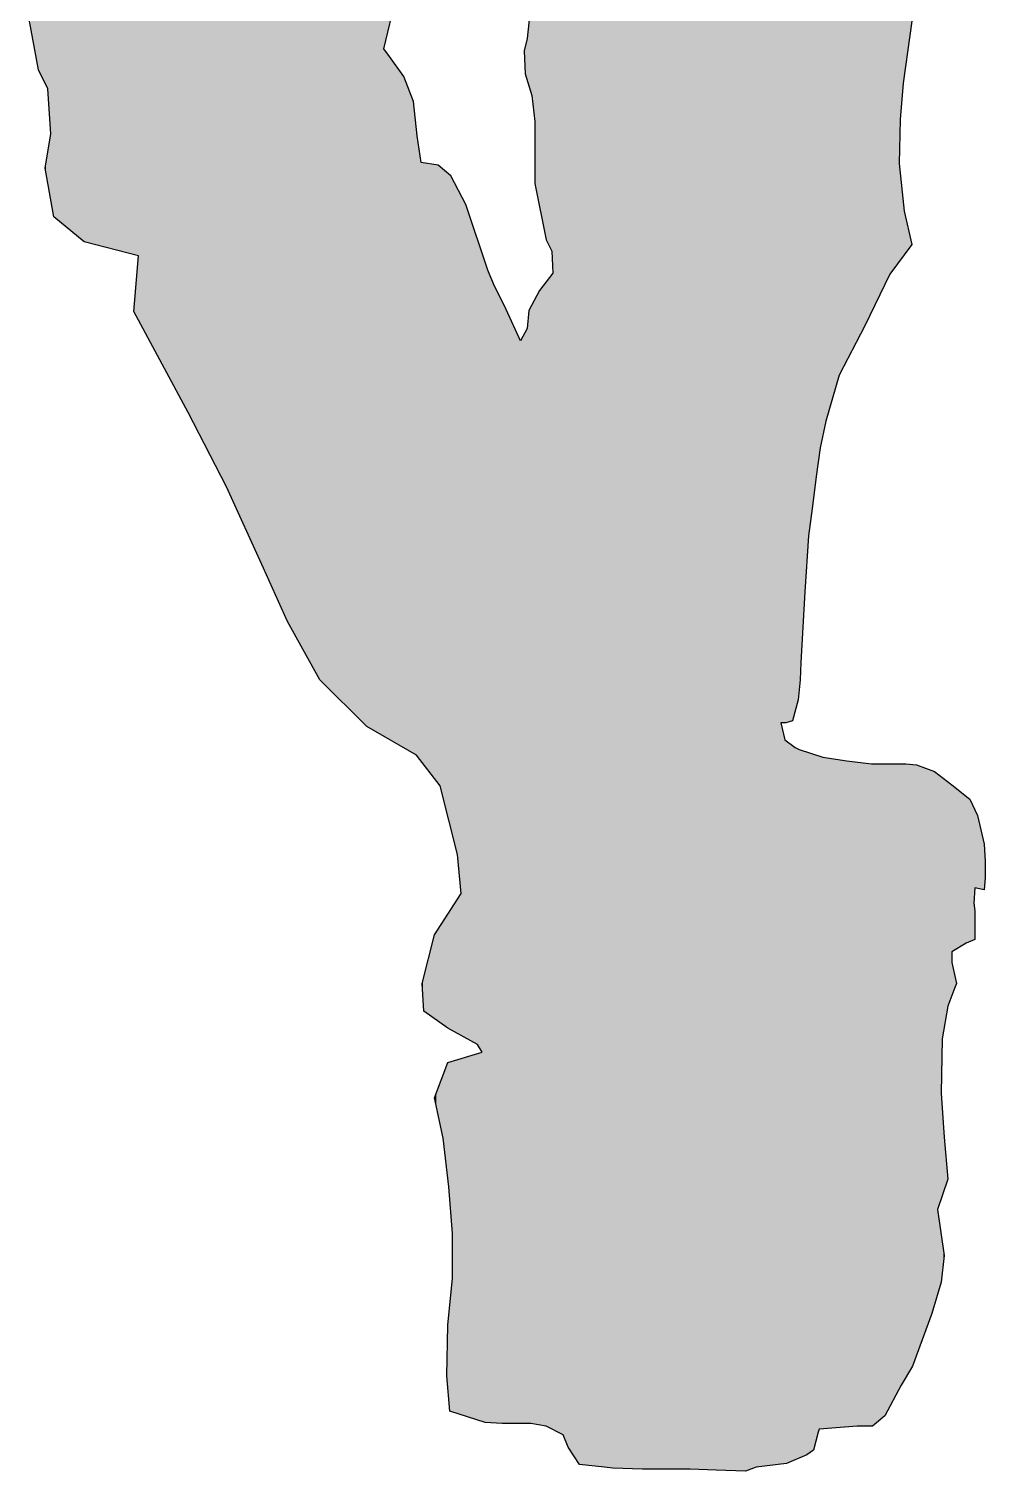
# Model space of a CAD drawing. Extents: x 46 to 112, y -124 to 67.
# Drawn here: x 54.6 to 96.8, y -124 to -60.3 of the extents above; entities that cross this region are included whole.
import ezdxf

# ---------------------------------------------------------------- set-up
doc = ezdxf.new("R2010")
doc.units = 0
doc.layers.get('0').update_dxf_attribs({"linetype": 'CONTINUOUS'})

# ---------------------------------------------------------------- blocks, each defined once
blk = doc.blocks.new('*U0')
for points in [[(76.931, -64.348), (76.803, 66.927), (76.931, 66.965)], [(76.803, -63.209), (76.803, 66.927), (76.931, -64.348)], [(77.142, -68.125), (76.931, 66.965), (77.142, 67.028)], [(76.931, -67.089), (76.931, 66.965), (77.142, -68.125)], [(77.183, -68.329), (77.142, 67.028), (77.183, 67.04)], [(77.142, -68.125), (77.142, 67.028), (77.183, -68.329)], [(77.183, -68.329), (77.183, 67.04), (77.437, -69.577)], [(77.437, -69.577), (77.183, 67.04), (77.437, 67.04)], [(77.437, -69.577), (77.437, 67.04), (77.689, -70.083)], [(77.689, -70.083), (77.437, 67.04), (77.689, 67.04)], [(77.689, -70.083), (77.689, 67.04), (77.731, -71.052)], [(77.731, -71.052), (77.689, 67.04), (77.731, 67.04)], [(77.731, -122.136), (77.731, 67.04), (78.195, -122.368)], [(78.195, -122.368), (77.731, 67.04), (78.195, 67.04)], [(78.195, -122.368), (78.195, 67.04), (78.406, -122.917)], [(78.406, -122.917), (78.195, 67.04), (78.406, 67.04)], [(78.406, -122.917), (78.406, 67.04), (78.912, -123.675)], [(78.912, -123.675), (78.406, 67.04), (78.912, 67.04)], [(78.912, -123.675), (78.912, 67.04), (79.503, -123.743)], [(79.503, -123.743), (78.912, 67.04), (79.503, 67.04)], [(79.503, -123.743), (79.503, 67.04), (80.009, -123.802)], [(80.009, -123.802), (79.503, 67.04), (80.009, 66.975)], [(80.009, -123.802), (80.009, 66.975), (80.388, -123.845)], [(80.388, -123.845), (80.009, 66.975), (80.388, 66.925)], [(80.388, -123.845), (80.388, 66.925), (80.472, -123.847)], [(80.472, -123.847), (80.388, 66.925), (80.472, 66.914)], [(80.472, -123.847), (80.472, 66.914), (81.443, -123.878)], [(81.443, -123.878), (80.472, 66.914), (81.443, 66.704)], [(81.443, -123.878), (81.443, 66.704), (81.695, -123.886)], [(81.695, -123.886), (81.443, 66.704), (81.695, 66.635)], [(81.695, -123.886), (81.695, 66.635), (82.371, -123.886)], [(82.371, -123.886), (81.695, 66.635), (82.371, 66.451)], [(82.371, -123.886), (82.371, 66.451), (82.664, -123.886)], [(82.664, -123.886), (82.371, 66.451), (82.664, 66.397)], [(82.664, -123.886), (82.664, 66.397), (83.573, -123.886)], [(83.573, -123.886), (82.664, 66.397), (83.573, 66.227)], [(83.573, -123.886), (83.573, 66.227), (83.803, -123.886)], [(83.803, -123.886), (83.573, 66.227), (83.803, 66.034)], [(83.803, -123.886), (83.803, 66.034), (84.309, -123.905)], [(84.309, -123.905), (83.803, 66.034), (84.309, 65.607)], [(84.309, -123.905), (84.309, 65.607), (84.813, -123.924)], [(84.813, -123.924), (84.309, 65.607), (84.813, 65.524)], [(84.813, -123.924), (84.813, 65.524), (84.941, -123.929)], [(84.941, -123.929), (84.813, 65.524), (84.941, 65.509)], [(84.941, -123.929), (84.941, 65.509), (85.193, -123.937)], [(85.193, -123.937), (84.941, 65.509), (85.193, 65.481)], [(85.193, -123.937), (85.193, 65.481), (85.404, -123.944)], [(85.404, -123.944), (85.193, 65.481), (85.404, 65.311)], [(85.404, -123.944), (85.404, 65.311), (86.205, -123.969)], [(86.205, -123.969), (85.404, 65.311), (86.205, 64.596)], [(86.205, -123.969), (86.205, 64.596), (86.247, -123.971)], [(86.247, -123.971), (86.205, 64.596), (86.247, 64.526)], [(86.247, -123.971), (86.247, 64.526), (86.458, -123.894)], [(86.458, -123.894), (86.247, 64.526), (86.458, 64.173)], [(86.458, -123.894), (86.458, 64.173), (86.661, -123.82)], [(86.661, -123.82), (86.458, 64.173), (86.661, 64.173)], [(86.661, -123.82), (86.661, 42.458), (86.712, -123.802)], [(86.712, -123.802), (86.661, 42.458), (86.712, 42.368)], [(86.712, -123.802), (86.712, 42.368), (86.746, -123.797)], [(86.746, -123.797), (86.712, 42.368), (86.746, 42.307)], [(86.746, -123.797), (86.746, 42.307), (86.789, -123.792)], [(86.789, -123.792), (86.746, 42.307), (86.789, 42.231)], [(86.789, -123.792), (86.789, 42.231), (86.873, -123.781)], [(86.873, -123.781), (86.789, 42.231), (86.873, 42.081)], [(86.873, -123.781), (86.873, 42.081), (87.041, -123.761)], [(87.041, -123.761), (86.873, 42.081), (87.041, 41.783)], [(87.041, -123.761), (87.041, 41.783), (87.164, -123.745)], [(87.164, -123.745), (87.041, 41.783), (87.164, 41.565)], [(87.164, -123.745), (87.164, 41.565), (87.378, -123.719)], [(87.378, -123.719), (87.164, 41.565), (87.378, 41.185)], [(87.378, -123.719), (87.378, 41.185), (87.421, -123.713)], [(87.421, -123.713), (87.378, 41.185), (87.421, 41.109)], [(87.421, -123.713), (87.421, 41.109), (87.506, -123.703)], [(87.506, -123.703), (87.421, 41.109), (87.506, 40.808)], [(87.506, -123.703), (87.506, 40.808), (87.632, -123.687)], [(87.632, -123.687), (87.506, 40.808), (87.632, 40.36)], [(87.632, -123.687), (87.632, 40.36), (87.758, -123.672)], [(87.758, -123.672), (87.632, 40.36), (87.758, 39.912)], [(87.758, -123.672), (87.758, 39.912), (87.807, -123.665)], [(87.807, -123.665), (87.758, 39.912), (87.807, 39.738)], [(87.807, -90.913), (87.807, 39.738), (87.884, -90.913)], [(87.884, -90.913), (87.807, 39.738), (87.884, 39.464)], [(70.31, -60.971), (70.268, 38.79), (70.31, 38.902)], [(70.353, -60.792), (70.31, 38.902), (70.353, 39.018)], [(70.31, -60.971), (70.31, 38.902), (70.353, -60.792)], [(70.394, -60.619), (70.353, 39.018), (70.394, 39.13)], [(70.353, -60.792), (70.353, 39.018), (70.394, -60.619)], [(70.394, -60.619), (70.394, 39.13), (70.521, -60.095)], [(87.884, -90.913), (87.884, 39.464), (87.927, -90.913)], [(87.927, -90.913), (87.884, 39.464), (87.927, 39.368)], [(87.927, -90.913), (87.927, 39.368), (87.976, -90.913)], [(87.976, -90.913), (87.927, 39.368), (87.976, 39.259)], [(87.976, -90.913), (87.976, 39.259), (88.012, -90.913)], [(88.012, -90.913), (87.976, 39.259), (88.012, 39.18)], [(88.012, -90.913), (88.012, 39.18), (88.018, -90.913)], [(88.018, -90.913), (88.012, 39.18), (88.018, 39.166)], [(88.018, -90.913), (88.018, 39.166), (88.061, -90.901)], [(88.061, -90.901), (88.018, 39.166), (88.061, 39.07)], [(88.061, -90.901), (88.061, 39.07), (88.305, -90.831)], [(88.305, -90.831), (88.061, 39.07), (88.305, 38.526)], [(67.442, -89.015), (66.009, 38.002), (67.442, 38.468)], [(67.653, -89.226), (67.442, 38.468), (67.653, 38.537)], [(67.442, -89.015), (67.442, 38.468), (67.653, -89.226)], [(68.835, -90.407), (67.653, 38.537), (68.835, 38.747)], [(67.653, -89.226), (67.653, 38.537), (68.835, -90.407)], [(69.508, -91.081), (68.835, 38.747), (69.508, 38.779)], [(68.835, -90.407), (68.835, 38.747), (69.508, -91.081)], [(69.762, -91.228), (69.508, 38.779), (69.762, 38.79)], [(69.508, -91.081), (69.508, 38.779), (69.762, -91.228)], [(69.762, -91.228), (69.762, 38.79), (70.184, -91.471)], [(70.184, -91.471), (69.762, 38.79), (70.184, 38.79)], [(70.184, -91.471), (70.184, 38.79), (70.225, -91.495)], [(70.225, -91.495), (70.184, 38.79), (70.225, 38.79)], [(70.225, -91.495), (70.225, 38.79), (70.268, -91.52)], [(70.268, -91.52), (70.225, 38.79), (70.268, 38.79)], [(70.268, -61.143), (70.268, 38.79), (70.31, -60.971)], [(88.305, -90.831), (88.305, 38.526), (88.313, -90.829)], [(88.313, -90.829), (88.305, 38.526), (88.313, 38.509)], [(88.313, -90.829), (88.313, 38.509), (88.433, -90.39)], [(88.433, -90.39), (88.313, 38.509), (88.433, 38.241)], [(88.433, -90.39), (88.433, 38.241), (88.517, -90.082)], [(88.517, -90.082), (88.433, 38.241), (88.517, 38.211)], [(65.967, -86.35), (64.955, 37.391), (65.967, 37.989)], [(66.009, -86.443), (65.967, 37.989), (66.009, 38.002)], [(65.967, -86.35), (65.967, 37.989), (66.009, -86.443)], [(66.009, -86.443), (66.009, 38.002), (67.442, -89.015)], [(88.517, -90.082), (88.517, 38.211), (88.559, -89.929)], [(88.559, -89.929), (88.517, 38.211), (88.559, 38.196)], [(88.559, -89.929), (88.559, 38.196), (88.567, -89.901)], [(88.567, -89.901), (88.559, 38.196), (88.567, 38.193)], [(88.567, -89.901), (88.567, 38.193), (88.651, -89.015)], [(88.651, -89.015), (88.567, 38.193), (88.651, 38.163)], [(88.651, -89.015), (88.651, 38.163), (88.693, -88.257)], [(88.693, -88.257), (88.651, 38.163), (88.693, 38.148)], [(88.693, -88.257), (88.693, 38.148), (88.729, -87.6)], [(88.729, -87.6), (88.693, 38.148), (88.729, 38.135)], [(88.729, -87.6), (88.729, 38.135), (88.855, -85.275)], [(88.855, -85.275), (88.729, 38.135), (88.855, 38.09)], [(88.855, -85.275), (88.855, 38.09), (88.862, -85.135)], [(88.862, -85.135), (88.855, 38.09), (88.862, 38.087)], [(88.862, -85.135), (88.862, 38.087), (88.947, -83.879)], [(88.947, -83.879), (88.862, 38.087), (88.947, 38.057)], [(88.947, -83.879), (88.947, 38.057), (88.959, -83.701)], [(88.959, -83.701), (88.947, 38.057), (88.959, 38.053)], [(88.959, -83.701), (88.959, 38.053), (89.022, -82.76)], [(89.022, -82.76), (88.959, 38.053), (89.022, 38.03)], [(89.022, -82.76), (89.022, 38.03), (89.03, -82.648)], [(89.03, -82.648), (89.022, 38.03), (89.03, 38.027)], [(89.03, -82.648), (89.03, 38.027), (89.097, -82.132)], [(89.097, -82.132), (89.03, 38.027), (89.097, 38.003)], [(89.097, -82.132), (89.097, 38.003), (89.107, -82.053)], [(89.107, -82.053), (89.097, 38.003), (89.107, 38)], [(89.107, -82.053), (89.107, 38), (89.199, -81.342)], [(89.199, -81.342), (89.107, 38), (89.199, 37.967)], [(89.199, -81.342), (89.199, 37.967), (89.234, -81.068)], [(89.234, -81.068), (89.199, 37.967), (89.234, 37.954)], [(89.234, -81.068), (89.234, 37.954), (89.241, -81.021)], [(89.241, -81.021), (89.234, 37.954), (89.241, 37.952)], [(89.241, -81.021), (89.241, 37.952), (89.276, -80.746)], [(89.276, -80.746), (89.241, 37.952), (89.276, 37.939)], [(89.276, -80.746), (89.276, 37.939), (89.361, -80.093)], [(89.361, -80.093), (89.276, 37.939), (89.361, 37.909)], [(89.361, -80.093), (89.361, 37.909), (89.368, -80.034)], [(89.368, -80.034), (89.361, 37.909), (89.368, 37.906)], [(89.368, -80.034), (89.368, 37.906), (89.372, -80.004)], [(89.372, -80.004), (89.368, 37.906), (89.372, 37.905)], [(89.372, -80.004), (89.372, 37.905), (89.402, -79.778)], [(89.402, -79.778), (89.372, 37.905), (89.402, 37.894)], [(89.402, -79.778), (89.402, 37.894), (89.484, -79.158)], [(89.484, -79.158), (89.402, 37.894), (89.484, 37.865)], [(89.484, -79.158), (89.484, 37.865), (89.487, -79.139)], [(89.487, -79.139), (89.484, 37.865), (89.487, 37.864)], [(89.487, -79.139), (89.487, 37.864), (89.536, -78.768)], [(89.536, -78.768), (89.487, 37.864), (89.536, 37.846)], [(89.536, -78.768), (89.536, 37.846), (89.572, -78.603)], [(89.572, -78.603), (89.536, 37.846), (89.572, 37.833)], [(89.572, -78.603), (89.572, 37.833), (89.613, -78.41)], [(89.613, -78.41), (89.572, 37.833), (89.613, 37.818)], [(89.613, -78.41), (89.613, 37.818), (89.656, -78.209)], [(89.656, -78.209), (89.613, 37.818), (89.656, 37.803)], [(89.656, -78.209), (89.656, 37.803), (89.662, -78.182)], [(89.662, -78.182), (89.656, 37.803), (89.662, 37.801)], [(89.662, -78.182), (89.662, 37.801), (89.698, -78.017)], [(89.698, -78.017), (89.662, 37.801), (89.698, 37.788)], [(89.698, -78.017), (89.698, 37.788), (89.739, -77.824)], [(89.739, -77.824), (89.698, 37.788), (89.739, 37.773)], [(89.739, -77.824), (89.739, 37.773), (89.79, -77.588)], [(89.79, -77.588), (89.739, 37.773), (89.79, 37.755)], [(89.79, -77.588), (89.79, 37.755), (90.078, -76.599)], [(90.078, -76.599), (89.79, 37.755), (90.078, 37.652)], [(90.078, -76.599), (90.078, 37.652), (90.379, -75.564)], [(90.379, -75.564), (90.078, 37.652), (90.379, 37.546)], [(64.323, -82.704), (63.31, 36.513), (64.323, 37.018)], [(64.955, -84.082), (64.323, 37.018), (64.955, 37.391)], [(64.323, -82.704), (64.323, 37.018), (64.955, -84.082)], [(64.955, -84.082), (64.955, 37.391), (65.967, -86.35)], [(90.379, -75.564), (90.379, 37.546), (90.717, -74.913)], [(90.717, -74.913), (90.379, 37.546), (90.717, 37.428)], [(90.717, -74.913), (90.717, 37.428), (91.18, -74.023)], [(91.18, -74.023), (90.717, 37.428), (91.18, 37.266)], [(91.18, -74.023), (91.18, 37.266), (91.519, -73.372)], [(91.519, -73.372), (91.18, 37.266), (91.519, 37.147)], [(91.519, -73.372), (91.519, 37.147), (91.764, -72.863)], [(91.764, -72.863), (91.519, 37.147), (91.764, 37.061)], [(91.764, -72.863), (91.764, 37.061), (91.813, -72.761)], [(91.813, -72.761), (91.764, 37.061), (91.813, 37.038)], [(91.813, -72.761), (91.813, 37.038), (91.856, -72.671)], [(91.856, -72.671), (91.813, 37.038), (91.856, 37.017)], [(91.856, -72.671), (91.856, 37.017), (92.403, -71.533)], [(92.403, -71.533), (91.856, 37.017), (92.403, 36.754)], [(63.31, -80.497), (62.72, 36.218), (63.31, 36.513)], [(63.31, -80.497), (63.31, 36.513), (64.323, -82.704)], [(92.403, -71.533), (92.403, 36.754), (92.614, -71.095)], [(92.614, -71.095), (92.403, 36.754), (92.614, 36.652)], [(92.614, -71.095), (92.614, 36.652), (92.657, -71.037)], [(92.657, -71.037), (92.614, 36.652), (92.657, 36.632)], [(92.657, -71.037), (92.657, 36.632), (93.036, -70.527)], [(93.036, -70.527), (92.657, 36.632), (93.036, 36.45)], [(61.624, -77.208), (61.034, 35.458), (61.624, 35.725)], [(62.72, -79.345), (61.624, 35.725), (62.72, 36.218)], [(61.624, -77.208), (61.624, 35.725), (62.72, -79.345)], [(62.72, -79.345), (62.72, 36.218), (63.31, -80.497)], [(61.034, -76.11), (60.232, 35.133), (61.034, 35.458)], [(60.232, -74.621), (60.232, 35.133), (61.034, -76.11)], [(61.034, -76.11), (61.034, 35.458), (61.624, -77.208)], [(93.036, -66.203), (93.036, -10.46), (93.079, -64.263)], [(93.079, -64.263), (93.036, -10.46), (93.079, -10.709)], [(93.079, -64.263), (93.079, -10.709), (93.12, -63.736)], [(93.12, -63.736), (93.079, -10.709), (93.12, -10.948)], [(60.232, -74.621), (60.021, -12.063), (60.232, -11.176)], [(93.12, -63.736), (93.12, -10.948), (93.205, -62.662)], [(93.205, -62.662), (93.12, -10.948), (93.205, -11.437)], [(93.205, -62.662), (93.205, -11.437), (93.246, -62.362)], [(93.246, -62.362), (93.205, -11.437), (93.246, -11.676)], [(60.021, -74.229), (59.895, -12.681), (60.021, -12.063)], [(60.021, -74.229), (60.021, -12.063), (60.232, -74.621)], [(93.246, -62.362), (93.246, -11.676), (93.331, -61.752)], [(93.331, -61.752), (93.246, -11.676), (93.331, -12.165)], [(59.895, -73.995), (59.643, -13.918), (59.895, -12.681)], [(59.895, -73.995), (59.895, -12.681), (60.021, -74.229)], [(93.331, -61.752), (93.331, -12.165), (93.416, -61.141)], [(93.416, -61.141), (93.331, -12.165), (93.416, -12.653)], [(93.416, -61.141), (93.416, -12.653), (93.585, -59.92)], [(59.643, -73.526), (59.474, -14.517), (59.643, -13.918)], [(59.643, -73.526), (59.643, -13.918), (59.895, -73.995)], [(59.474, -73.211), (59.432, -14.664), (59.474, -14.517)], [(59.474, -73.211), (59.474, -14.517), (59.643, -73.526)], [(59.432, -70.293), (59.22, -15.416), (59.432, -14.664)], [(59.432, -73.134), (59.432, -14.664), (59.474, -73.211)], [(59.178, -70.227), (58.798, -16.167), (59.178, -15.562)], [(59.22, -70.238), (59.178, -15.562), (59.22, -15.416)], [(59.178, -70.227), (59.178, -15.562), (59.22, -70.238)], [(59.22, -70.238), (59.22, -15.416), (59.432, -70.293)], [(58.631, -70.083), (58.292, -16.972), (58.631, -16.433)], [(58.715, -70.105), (58.631, -16.433), (58.715, -16.299)], [(58.631, -70.083), (58.631, -16.433), (58.715, -70.105)], [(58.798, -70.127), (58.715, -16.299), (58.798, -16.167)], [(58.715, -70.105), (58.715, -16.299), (58.798, -70.127)], [(58.798, -70.127), (58.798, -16.167), (59.178, -70.227)], [(58.209, -69.972), (57.745, -17.469), (58.209, -17.073)], [(58.251, -69.983), (58.209, -17.073), (58.251, -17.038)], [(58.209, -69.972), (58.209, -17.073), (58.251, -69.983)], [(58.292, -69.994), (58.251, -17.038), (58.292, -16.972)], [(58.251, -69.983), (58.251, -17.038), (58.292, -69.994)], [(58.292, -69.994), (58.292, -16.972), (58.631, -70.083)], [(57.575, -69.805), (57.23, -17.908), (57.575, -17.614)], [(57.745, -69.85), (57.575, -17.614), (57.745, -17.469)], [(57.575, -69.805), (57.575, -17.614), (57.745, -69.85)], [(57.745, -69.85), (57.745, -17.469), (58.209, -69.972)], [(56.986, -69.627), (56.85, -18.066), (56.986, -18.036)], [(56.85, -69.517), (56.85, -18.066), (56.986, -69.627)], [(57.028, -69.661), (56.986, -18.036), (57.028, -18.027)], [(56.986, -69.627), (56.986, -18.036), (57.028, -69.661)], [(57.112, -69.683), (57.028, -18.027), (57.112, -18.008)], [(57.028, -69.661), (57.028, -18.027), (57.112, -69.683)], [(57.23, -69.714), (57.112, -18.008), (57.23, -17.908)], [(57.112, -69.683), (57.112, -18.008), (57.23, -69.714)], [(57.23, -69.714), (57.23, -17.908), (57.575, -69.805)], [(56.143, -68.942), (56.143, -34.495), (56.185, -68.976)], [(56.185, -68.976), (56.143, -34.495), (56.185, -34.495)], [(56.185, -68.976), (56.185, -34.495), (56.269, -69.045)], [(56.269, -69.045), (56.185, -34.495), (56.269, -34.495)], [(56.269, -69.045), (56.269, -34.495), (56.354, -69.113)], [(56.354, -69.113), (56.269, -34.495), (56.354, -34.495)], [(56.354, -69.113), (56.354, -34.495), (56.396, -69.147)], [(56.396, -69.147), (56.354, -34.495), (56.396, -34.495)], [(56.396, -69.147), (56.396, -34.495), (56.48, -69.216)], [(56.48, -69.216), (56.396, -34.495), (56.48, -34.495)], [(56.48, -69.216), (56.48, -34.495), (56.732, -69.421)], [(56.732, -69.421), (56.48, -34.495), (56.732, -34.495)], [(56.732, -69.421), (56.732, -34.495), (56.85, -69.517)], [(56.85, -69.517), (56.732, -34.495), (56.85, -34.495)], [(56.143, -68.942), (56.1, -38.299), (56.143, -37.868)], [(56.1, -68.907), (56.016, -39.144), (56.1, -38.299)], [(56.1, -68.907), (56.1, -38.299), (56.143, -68.942)], [(56.016, -68.838), (55.805, -41.249), (56.016, -39.144)], [(56.016, -68.838), (56.016, -39.144), (56.1, -68.907)], [(55.805, -68.667), (55.763, -41.663), (55.805, -41.249)], [(55.805, -68.667), (55.805, -41.249), (56.016, -68.838)], [(55.763, -68.633), (55.679, -43.013), (55.763, -41.663)], [(55.763, -68.633), (55.763, -41.663), (55.805, -68.667)], [(55.679, -68.564), (55.594, -44.181), (55.679, -43.013)], [(55.679, -68.564), (55.679, -43.013), (55.763, -68.633)], [(55.594, -68.085), (55.553, -44.753), (55.594, -44.181)], [(55.594, -68.085), (55.594, -44.181), (55.679, -68.564)], [(55.553, -64.897), (55.468, -45.921), (55.553, -44.753)], [(55.553, -67.851), (55.553, -44.753), (55.594, -68.085)], [(55.468, -63.566), (55.426, -46.527), (55.468, -45.921)], [(55.468, -63.566), (55.468, -45.921), (55.553, -64.897)], [(55.426, -62.914), (55.342, -47.764), (55.426, -46.527)], [(55.426, -62.914), (55.426, -46.527), (55.468, -63.566)], [(55.342, -62.745), (55.299, -48.394), (55.342, -47.764)], [(55.342, -62.745), (55.342, -47.764), (55.426, -62.914)], [(55.299, -62.659), (55.257, -49), (55.299, -48.394)], [(55.299, -62.659), (55.299, -48.394), (55.342, -62.745)], [(55.257, -62.577), (55.131, -51.993), (55.257, -49)], [(55.257, -62.577), (55.257, -49), (55.299, -62.659)], [(55.131, -62.326), (55.046, -53.697), (55.131, -51.993)], [(55.131, -62.326), (55.131, -51.993), (55.257, -62.577)], [(55.046, -62.157), (55.003, -54.565), (55.046, -53.697)], [(55.046, -62.157), (55.046, -53.697), (55.131, -62.326)], [(55.003, -62.071), (54.962, -56.505), (55.003, -54.565)], [(55.003, -62.071), (55.003, -54.565), (55.046, -62.157)], [(54.962, -61.843), (54.92, -58.445), (54.962, -56.505)], [(54.962, -61.843), (54.962, -56.505), (55.003, -62.071)], [(54.92, -61.615), (54.71, -59.259), (54.92, -58.445)], [(54.92, -61.615), (54.92, -58.445), (54.962, -61.843)], [(76.762, -63.072), (76.72, -59.504), (76.762, -59.122)], [(76.803, -63.209), (76.762, -59.122), (76.803, -58.741)], [(76.762, -63.072), (76.762, -59.122), (76.803, -63.209)], [(54.71, -60.456), (54.666, -59.426), (54.71, -59.259)], [(54.666, -60.218), (54.666, -59.426), (54.71, -60.456)], [(54.71, -60.456), (54.71, -59.259), (54.92, -61.615)], [(76.72, -62.936), (76.677, -59.901), (76.72, -59.504)], [(76.72, -62.936), (76.72, -59.504), (76.762, -63.072)], [(76.677, -62.793), (76.592, -60.68), (76.677, -59.901)], [(76.677, -62.793), (76.677, -59.901), (76.72, -62.936)], [(70.268, -91.52), (70.268, -61.143), (70.31, -91.544)], [(70.31, -91.544), (70.268, -61.143), (70.31, -61.199)], [(76.509, -62.24), (76.466, -61.228), (76.509, -61.041)], [(76.592, -62.514), (76.509, -61.041), (76.592, -60.68)], [(76.509, -62.24), (76.509, -61.041), (76.592, -62.514)], [(76.592, -62.514), (76.592, -60.68), (76.677, -62.793)], [(70.31, -91.544), (70.31, -61.199), (70.353, -91.568)], [(70.353, -91.568), (70.31, -61.199), (70.353, -61.256)], [(70.353, -91.568), (70.353, -61.256), (70.394, -91.592)], [(70.394, -91.592), (70.353, -61.256), (70.394, -61.312)], [(70.394, -91.592), (70.394, -61.312), (70.521, -91.665)], [(70.521, -91.665), (70.394, -61.312), (70.521, -61.48)], [(70.521, -91.665), (70.521, -61.48), (70.69, -91.763)], [(70.69, -91.763), (70.521, -61.48), (70.69, -61.717)], [(70.69, -91.763), (70.69, -61.717), (70.731, -91.787)], [(70.731, -91.787), (70.69, -61.717), (70.731, -61.776)], [(70.731, -91.787), (70.731, -61.776), (70.816, -91.836)], [(70.816, -91.836), (70.731, -61.776), (70.816, -61.894)], [(70.816, -91.836), (70.816, -61.894), (70.859, -91.861)], [(70.859, -91.861), (70.816, -61.894), (70.859, -61.955)], [(70.859, -91.861), (70.859, -61.955), (70.985, -91.933)], [(70.985, -91.933), (70.859, -61.955), (70.985, -62.131)], [(70.985, -91.933), (70.985, -62.131), (71.027, -91.957)], [(71.027, -91.957), (70.985, -62.131), (71.027, -62.19)], [(71.027, -91.957), (71.027, -62.19), (71.153, -92.03)], [(71.153, -92.03), (71.027, -62.19), (71.153, -62.366)], [(71.153, -92.03), (71.153, -62.366), (71.448, -92.201)], [(71.448, -92.201), (71.153, -62.366), (71.448, -63.132)], [(71.448, -92.201), (71.448, -63.132), (71.491, -92.226)], [(71.491, -92.226), (71.448, -63.132), (71.491, -63.244)], [(71.491, -92.226), (71.491, -63.244), (71.576, -92.274)], [(71.576, -92.274), (71.491, -63.244), (71.576, -63.463)], [(71.576, -92.274), (71.576, -63.463), (71.617, -92.298)], [(71.617, -92.298), (71.576, -63.463), (71.617, -63.839)], [(71.617, -92.298), (71.617, -63.839), (71.702, -92.347)], [(71.702, -92.347), (71.617, -63.839), (71.702, -64.605)], [(55.553, -67.851), (55.468, -65.403), (55.553, -64.897)], [(71.702, -92.347), (71.702, -64.605), (71.744, -92.4)], [(71.744, -92.4), (71.702, -64.605), (71.744, -64.98)], [(71.744, -92.4), (71.744, -64.98), (71.787, -92.456)], [(71.787, -92.456), (71.744, -64.98), (71.787, -65.281)], [(55.468, -67.372), (55.426, -65.65), (55.468, -65.403)], [(55.468, -67.372), (55.468, -65.403), (55.553, -67.851)], [(71.787, -92.456), (71.787, -65.281), (71.913, -92.617)], [(71.913, -92.617), (71.787, -65.281), (71.913, -66.161)], [(55.342, -66.658), (55.299, -66.414), (55.342, -66.156)], [(55.426, -67.137), (55.342, -66.156), (55.426, -65.65)], [(55.342, -66.658), (55.342, -66.156), (55.426, -67.137)], [(55.426, -67.137), (55.426, -65.65), (55.468, -67.372)], [(71.913, -92.617), (71.913, -66.161), (71.954, -92.67)], [(71.954, -92.67), (71.913, -66.161), (71.954, -66.168)], [(71.954, -92.67), (71.954, -66.168), (71.997, -92.725)], [(71.997, -92.725), (71.954, -66.168), (71.997, -66.176)], [(71.997, -92.725), (71.997, -66.176), (72.039, -92.778)], [(72.039, -92.778), (71.997, -66.176), (72.039, -66.182)], [(72.039, -92.778), (72.039, -66.182), (72.165, -92.94)], [(72.165, -92.94), (72.039, -66.182), (72.165, -66.203)], [(72.165, -92.94), (72.165, -66.203), (72.293, -93.103)], [(72.293, -93.103), (72.165, -66.203), (72.293, -66.225)], [(72.293, -93.103), (72.293, -66.225), (72.46, -93.318)], [(72.46, -93.318), (72.293, -66.225), (72.46, -66.253)], [(72.46, -93.318), (72.46, -66.253), (72.504, -93.373)], [(72.504, -93.373), (72.46, -66.253), (72.504, -66.26)], [(72.504, -93.373), (72.504, -66.26), (72.587, -93.48)], [(72.587, -93.48), (72.504, -66.26), (72.587, -66.273)], [(93.036, -70.527), (93.036, -66.203), (93.079, -70.469)], [(93.079, -70.469), (93.036, -66.203), (93.079, -66.635)], [(72.587, -93.48), (72.587, -66.273), (72.671, -93.588)], [(72.671, -93.588), (72.587, -66.273), (72.671, -66.288)], [(72.671, -93.588), (72.671, -66.288), (72.756, -93.696)], [(72.756, -93.696), (72.671, -66.288), (72.756, -66.359)], [(72.756, -93.696), (72.756, -66.359), (72.882, -94.201)], [(72.882, -94.201), (72.756, -66.359), (72.882, -66.466)], [(72.882, -94.201), (72.882, -66.466), (73.051, -94.878)], [(73.051, -94.878), (72.882, -66.466), (73.051, -66.609)], [(73.051, -94.878), (73.051, -66.609), (73.093, -95.044)], [(73.093, -95.044), (73.051, -66.609), (73.093, -66.644)], [(73.093, -95.044), (73.093, -66.644), (73.1, -95.074)], [(73.1, -95.074), (73.093, -66.644), (73.1, -66.65)], [(73.1, -95.074), (73.1, -66.65), (73.136, -95.217)], [(73.136, -95.217), (73.1, -66.65), (73.136, -66.681)], [(73.136, -95.217), (73.136, -66.681), (73.177, -95.383)], [(73.177, -95.383), (73.136, -66.681), (73.177, -66.716)], [(73.177, -95.383), (73.177, -66.716), (73.22, -95.556)], [(73.22, -95.556), (73.177, -66.716), (73.22, -66.752)], [(73.22, -95.556), (73.22, -66.752), (73.303, -95.888)], [(73.303, -95.888), (73.22, -66.752), (73.303, -66.908)], [(93.079, -70.469), (93.079, -66.635), (93.12, -70.413)], [(93.12, -70.413), (93.079, -66.635), (93.12, -67.05)], [(73.303, -95.888), (73.303, -66.908), (73.514, -96.731)], [(73.514, -96.731), (73.303, -66.908), (73.514, -67.303)], [(73.514, -96.731), (73.514, -67.303), (73.683, -98.46)], [(73.683, -98.46), (73.514, -67.303), (73.683, -67.621)], [(93.12, -70.413), (93.12, -67.05), (93.205, -70.299)], [(93.205, -70.299), (93.12, -67.05), (93.205, -67.897)], [(73.683, -104.73), (73.683, -67.621), (73.894, -104.846)], [(73.894, -104.846), (73.683, -67.621), (73.894, -68.017)], [(73.894, -104.846), (73.894, -68.017), (74.274, -105.054)], [(74.274, -105.054), (73.894, -68.017), (74.274, -69.155)], [(93.205, -70.299), (93.205, -67.897), (93.246, -70.243)], [(93.246, -70.243), (93.205, -67.897), (93.246, -68.312)], [(93.246, -70.243), (93.246, -68.312), (93.331, -70.129)], [(93.331, -70.129), (93.246, -68.312), (93.331, -68.681)], [(93.331, -70.129), (93.331, -68.681), (93.416, -70.015)], [(93.416, -70.015), (93.331, -68.681), (93.416, -69.05)], [(74.274, -105.054), (74.274, -69.155), (74.359, -105.1)], [(74.359, -105.1), (74.274, -69.155), (74.359, -69.409)], [(74.359, -105.1), (74.359, -69.409), (74.4, -105.123)], [(74.4, -105.123), (74.359, -69.409), (74.4, -69.533)], [(93.416, -70.015), (93.416, -69.05), (93.585, -69.787)], [(74.4, -105.123), (74.4, -69.533), (74.611, -105.46)], [(74.611, -105.46), (74.4, -69.533), (74.611, -70.165)], [(59.432, -73.134), (59.22, -72.739), (59.432, -70.293)], [(74.611, -121.779), (74.611, -70.165), (74.654, -121.793)], [(74.654, -121.793), (74.611, -70.165), (74.654, -70.294)], [(74.654, -121.793), (74.654, -70.294), (74.737, -121.82)], [(74.737, -121.82), (74.654, -70.294), (74.737, -70.543)], [(74.737, -121.82), (74.737, -70.543), (74.865, -121.827)], [(74.865, -121.827), (74.737, -70.543), (74.865, -70.926)], [(74.865, -121.827), (74.865, -70.926), (74.948, -121.832)], [(74.948, -121.832), (74.865, -70.926), (74.948, -71.12)], [(74.948, -121.832), (74.948, -71.12), (75.117, -121.842)], [(75.117, -121.842), (74.948, -71.12), (75.117, -71.516)], [(77.689, -122.115), (77.437, -71.431), (77.689, -71.105)], [(77.731, -122.136), (77.689, -71.105), (77.731, -71.052)], [(77.689, -122.115), (77.689, -71.105), (77.731, -122.136)], [(75.117, -121.842), (75.117, -71.516), (75.328, -121.854)], [(75.328, -121.854), (75.117, -71.516), (75.328, -71.955)], [(75.328, -121.854), (75.328, -71.955), (75.497, -121.863)], [(75.497, -121.863), (75.328, -71.955), (75.497, -72.306)], [(77.142, -121.934), (76.931, -72.213), (77.142, -71.812)], [(77.183, -121.942), (77.142, -71.812), (77.183, -71.758)], [(77.142, -121.934), (77.142, -71.812), (77.183, -121.942)], [(77.437, -121.989), (77.183, -71.758), (77.437, -71.431)], [(77.183, -121.942), (77.183, -71.758), (77.437, -121.989)], [(77.437, -121.989), (77.437, -71.431), (77.689, -122.115)], [(75.497, -121.863), (75.497, -72.306), (75.582, -121.863)], [(75.582, -121.863), (75.497, -72.306), (75.582, -72.482)], [(75.582, -121.863), (75.582, -72.482), (75.665, -121.863)], [(75.665, -121.863), (75.582, -72.482), (75.665, -72.655)], [(76.72, -121.863), (76.677, -72.696), (76.72, -72.614)], [(76.762, -121.863), (76.72, -72.614), (76.762, -72.535)], [(76.72, -121.863), (76.72, -72.614), (76.762, -121.863)], [(76.803, -121.871), (76.762, -72.535), (76.803, -72.456)], [(76.762, -121.863), (76.762, -72.535), (76.803, -121.871)], [(76.931, -121.895), (76.803, -72.456), (76.931, -72.213)], [(76.803, -121.871), (76.803, -72.456), (76.931, -121.895)], [(76.931, -121.895), (76.931, -72.213), (77.142, -121.934)], [(75.665, -121.863), (75.665, -72.655), (76.299, -121.863)], [(76.299, -121.863), (75.665, -72.655), (76.299, -74.047)], [(76.677, -121.863), (76.592, -73.498), (76.677, -72.696)], [(76.677, -121.863), (76.677, -72.696), (76.72, -121.863)], [(76.382, -121.863), (76.34, -73.969), (76.382, -73.892)], [(76.425, -121.863), (76.382, -73.892), (76.425, -73.811)], [(76.382, -121.863), (76.382, -73.892), (76.425, -121.863)], [(76.466, -121.863), (76.425, -73.811), (76.466, -73.734)], [(76.425, -121.863), (76.425, -73.811), (76.466, -121.863)], [(76.509, -121.863), (76.466, -73.734), (76.509, -73.653)], [(76.466, -121.863), (76.466, -73.734), (76.509, -121.863)], [(76.592, -121.863), (76.509, -73.653), (76.592, -73.498)], [(76.509, -121.863), (76.509, -73.653), (76.592, -121.863)], [(76.592, -121.863), (76.592, -73.498), (76.677, -121.863)], [(76.34, -121.863), (76.299, -74.047), (76.34, -73.969)], [(76.299, -121.863), (76.299, -74.047), (76.34, -121.863)], [(76.34, -121.863), (76.34, -73.969), (76.382, -121.863)], [(87.807, -123.665), (87.807, -90.913), (87.884, -123.656)], [(87.884, -123.656), (87.807, -90.913), (87.884, -91.259)], [(87.884, -123.656), (87.884, -91.259), (87.927, -123.651)], [(87.927, -123.651), (87.884, -91.259), (87.927, -91.452)], [(87.927, -123.651), (87.927, -91.452), (87.976, -123.644)], [(87.976, -123.644), (87.927, -91.452), (87.976, -91.672)], [(87.976, -123.644), (87.976, -91.672), (88.012, -123.64)], [(88.012, -123.64), (87.976, -91.672), (88.012, -91.698)], [(88.012, -123.64), (88.012, -91.698), (88.018, -123.639)], [(88.018, -123.639), (88.012, -91.698), (88.018, -91.702)], [(88.018, -123.639), (88.018, -91.702), (88.061, -123.634)], [(88.061, -123.634), (88.018, -91.702), (88.061, -91.733)], [(88.061, -123.634), (88.061, -91.733), (88.305, -123.529)], [(88.305, -123.529), (88.061, -91.733), (88.305, -91.911)], [(88.305, -123.529), (88.305, -91.911), (88.313, -123.526)], [(88.313, -123.526), (88.305, -91.911), (88.313, -91.916)], [(88.313, -123.526), (88.313, -91.916), (88.433, -123.474)], [(88.433, -123.474), (88.313, -91.916), (88.433, -92.003)], [(88.433, -123.474), (88.433, -92.003), (88.517, -123.438)], [(88.517, -123.438), (88.433, -92.003), (88.517, -92.064)], [(88.517, -123.438), (88.517, -92.064), (88.559, -123.42)], [(88.559, -123.42), (88.517, -92.064), (88.559, -92.078)], [(88.559, -123.42), (88.559, -92.078), (88.567, -123.417)], [(88.567, -123.417), (88.559, -92.078), (88.567, -92.08)], [(88.567, -123.417), (88.567, -92.08), (88.651, -123.381)], [(88.651, -123.381), (88.567, -92.08), (88.651, -92.107)], [(88.651, -123.381), (88.651, -92.107), (88.693, -123.363)], [(88.693, -123.363), (88.651, -92.107), (88.693, -92.12)], [(88.693, -123.363), (88.693, -92.12), (88.729, -123.348)], [(88.729, -123.348), (88.693, -92.12), (88.729, -92.132)], [(88.729, -123.348), (88.729, -92.132), (88.855, -123.293)], [(88.855, -123.293), (88.729, -92.132), (88.855, -92.172)], [(88.855, -123.293), (88.855, -92.172), (88.862, -123.29)], [(88.862, -123.29), (88.855, -92.172), (88.862, -92.174)], [(88.862, -123.29), (88.862, -92.174), (88.947, -123.254)], [(88.947, -123.254), (88.862, -92.174), (88.947, -92.201)], [(88.947, -123.254), (88.947, -92.201), (88.959, -123.245)], [(88.959, -123.245), (88.947, -92.201), (88.959, -92.205)], [(88.959, -123.245), (88.959, -92.205), (89.022, -123.2)], [(89.022, -123.2), (88.959, -92.205), (89.022, -92.226)], [(89.022, -123.2), (89.022, -92.226), (89.03, -123.194)], [(89.03, -123.194), (89.022, -92.226), (89.03, -92.228)], [(89.03, -123.194), (89.03, -92.228), (89.097, -123.146)], [(89.097, -123.146), (89.03, -92.228), (89.097, -92.249)], [(89.097, -123.146), (89.097, -92.249), (89.107, -123.139)], [(89.107, -123.139), (89.097, -92.249), (89.107, -92.253)], [(89.107, -123.139), (89.107, -92.253), (89.199, -123.073)], [(89.199, -123.073), (89.107, -92.253), (89.199, -92.282)], [(89.199, -123.073), (89.199, -92.282), (89.234, -123.048)], [(89.234, -123.048), (89.199, -92.282), (89.234, -92.293)], [(89.234, -123.048), (89.234, -92.293), (89.241, -123.043)], [(89.241, -123.043), (89.234, -92.293), (89.241, -92.295)], [(89.241, -123.043), (89.241, -92.295), (89.276, -122.908)], [(89.276, -122.908), (89.241, -92.295), (89.276, -92.307)], [(89.276, -122.908), (89.276, -92.307), (89.361, -122.586)], [(89.361, -122.586), (89.276, -92.307), (89.361, -92.334)], [(89.361, -122.586), (89.361, -92.334), (89.368, -122.557)], [(89.368, -122.557), (89.361, -92.334), (89.368, -92.336)], [(89.368, -122.557), (89.368, -92.336), (89.372, -122.542)], [(89.372, -122.542), (89.368, -92.336), (89.372, -92.337)], [(89.372, -122.542), (89.372, -92.337), (89.402, -122.428)], [(89.402, -122.428), (89.372, -92.337), (89.402, -92.347)], [(89.402, -122.428), (89.402, -92.347), (89.484, -122.116)], [(89.484, -122.116), (89.402, -92.347), (89.484, -92.373)], [(89.484, -122.116), (89.484, -92.373), (89.487, -122.116)], [(89.487, -122.116), (89.484, -92.373), (89.487, -92.374)], [(89.487, -122.116), (89.487, -92.374), (89.536, -122.112)], [(89.536, -122.112), (89.487, -92.374), (89.536, -92.39)], [(89.536, -122.112), (89.536, -92.39), (89.572, -122.11)], [(89.572, -122.11), (89.536, -92.39), (89.572, -92.401)], [(89.572, -122.11), (89.572, -92.401), (89.613, -122.107)], [(89.613, -122.107), (89.572, -92.401), (89.613, -92.414)], [(89.613, -122.107), (89.613, -92.414), (89.656, -122.103)], [(89.656, -122.103), (89.613, -92.414), (89.656, -92.428)], [(89.656, -122.103), (89.656, -92.428), (89.662, -122.103)], [(89.662, -122.103), (89.656, -92.428), (89.662, -92.43)], [(89.662, -122.103), (89.662, -92.43), (89.698, -122.1)], [(89.698, -122.1), (89.662, -92.43), (89.698, -92.436)], [(89.698, -122.1), (89.698, -92.436), (89.739, -122.097)], [(89.739, -122.097), (89.698, -92.436), (89.739, -92.442)], [(89.739, -122.097), (89.739, -92.442), (89.79, -122.093)], [(89.79, -122.093), (89.739, -92.442), (89.79, -92.451)], [(89.79, -122.093), (89.79, -92.451), (90.078, -122.072)], [(90.078, -122.072), (89.79, -92.451), (90.078, -92.497)], [(90.078, -122.072), (90.078, -92.497), (90.379, -122.049)], [(90.379, -122.049), (90.078, -92.497), (90.379, -92.545)], [(90.379, -122.049), (90.379, -92.545), (90.717, -122.024)], [(90.717, -122.024), (90.379, -92.545), (90.717, -92.599)], [(90.717, -122.024), (90.717, -92.599), (91.18, -121.989)], [(91.18, -121.989), (90.717, -92.599), (91.18, -92.653)], [(91.18, -121.989), (91.18, -92.653), (91.519, -121.989)], [(91.519, -121.989), (91.18, -92.653), (91.519, -92.692)], [(91.519, -121.989), (91.519, -92.692), (91.764, -121.989)], [(91.764, -121.989), (91.519, -92.692), (91.764, -92.72)], [(91.764, -121.989), (91.764, -92.72), (91.813, -121.989)], [(91.813, -121.989), (91.764, -92.72), (91.813, -92.725)], [(91.813, -121.989), (91.813, -92.725), (91.856, -121.989)], [(91.856, -121.989), (91.813, -92.725), (91.856, -92.725)], [(91.856, -121.989), (91.856, -92.725), (92.403, -121.525)], [(92.403, -121.525), (91.856, -92.725), (92.403, -92.725)], [(92.403, -121.525), (92.403, -92.725), (92.614, -121.128)], [(92.614, -121.128), (92.403, -92.725), (92.614, -92.725)], [(92.614, -121.128), (92.614, -92.725), (92.657, -121.047)], [(92.657, -121.047), (92.614, -92.725), (92.657, -92.725)], [(92.657, -121.047), (92.657, -92.725), (93.036, -120.335)], [(93.036, -120.335), (92.657, -92.725), (93.036, -92.725)], [(93.036, -120.335), (93.036, -92.725), (93.079, -120.254)], [(93.079, -120.254), (93.036, -92.725), (93.079, -92.725)], [(93.079, -120.254), (93.079, -92.725), (93.12, -120.176)], [(93.12, -120.176), (93.079, -92.725), (93.12, -92.725)], [(93.12, -120.176), (93.12, -92.725), (93.205, -120.035)], [(93.205, -120.035), (93.12, -92.725), (93.205, -92.725)], [(93.205, -120.035), (93.205, -92.725), (93.246, -119.966)], [(93.246, -119.966), (93.205, -92.725), (93.246, -92.725)], [(93.246, -119.966), (93.246, -92.725), (93.331, -119.825)], [(93.331, -119.825), (93.246, -92.725), (93.331, -92.725)], [(93.331, -119.825), (93.331, -92.725), (93.416, -119.684)], [(93.416, -119.684), (93.331, -92.725), (93.416, -92.733)], [(93.416, -119.684), (93.416, -92.733), (93.585, -119.402)], [(93.585, -119.402), (93.416, -92.733), (93.585, -92.749)], [(93.585, -119.402), (93.585, -92.749), (93.626, -119.333)], [(93.626, -119.333), (93.585, -92.749), (93.626, -92.753)], [(93.626, -119.333), (93.626, -92.753), (93.753, -118.986)], [(93.753, -118.986), (93.626, -92.753), (93.753, -92.765)], [(93.753, -118.986), (93.753, -92.765), (93.796, -118.867)], [(93.796, -118.867), (93.753, -92.765), (93.796, -92.769)], [(93.796, -118.867), (93.796, -92.769), (94.469, -117.013)], [(94.469, -117.013), (93.796, -92.769), (94.469, -93.016)], [(94.469, -117.013), (94.469, -93.016), (94.596, -116.597)], [(94.596, -116.597), (94.469, -93.016), (94.596, -93.062)], [(94.596, -116.597), (94.596, -93.062), (94.68, -116.318)], [(94.68, -116.318), (94.596, -93.062), (94.68, -93.128)], [(94.68, -116.318), (94.68, -93.128), (94.723, -116.175)], [(94.723, -116.175), (94.68, -93.128), (94.723, -93.162)], [(94.723, -112.418), (94.723, -93.162), (94.806, -112.176)], [(94.806, -112.176), (94.723, -93.162), (94.806, -93.226)], [(94.806, -112.176), (94.806, -93.226), (94.891, -111.929)], [(94.891, -111.929), (94.806, -93.226), (94.891, -93.292)], [(94.891, -107.274), (94.891, -93.292), (94.934, -104.869)], [(94.934, -104.869), (94.891, -93.292), (94.934, -93.325)], [(94.934, -104.869), (94.934, -93.325), (94.976, -104.633)], [(94.976, -104.633), (94.934, -93.325), (94.976, -93.358)], [(94.976, -104.633), (94.976, -93.358), (95.019, -104.388)], [(95.019, -104.388), (94.976, -93.358), (95.019, -93.391)], [(95.019, -104.388), (95.019, -93.391), (95.102, -103.916)], [(95.102, -103.916), (95.019, -93.391), (95.102, -93.456)], [(95.102, -103.916), (95.102, -93.456), (95.186, -103.435)], [(95.186, -103.435), (95.102, -93.456), (95.186, -93.522)], [(95.186, -103.435), (95.186, -93.522), (95.356, -102.957)], [(95.356, -102.957), (95.186, -93.522), (95.356, -93.653)], [(95.356, -101.033), (95.356, -93.653), (95.44, -100.982)], [(95.44, -100.982), (95.356, -93.653), (95.44, -93.72)], [(95.44, -100.982), (95.44, -93.72), (95.566, -100.906)], [(95.566, -100.906), (95.44, -93.72), (95.566, -93.819)], [(95.566, -100.906), (95.566, -93.819), (95.862, -100.728)], [(95.862, -100.728), (95.566, -93.819), (95.862, -94.052)], [(95.862, -100.728), (95.862, -94.052), (95.988, -100.653)], [(95.988, -100.653), (95.862, -94.052), (95.988, -94.152)], [(95.988, -100.653), (95.988, -94.152), (96.072, -100.615)], [(96.072, -100.615), (95.988, -94.152), (96.072, -94.219)], [(96.072, -100.615), (96.072, -94.219), (96.114, -100.597)], [(96.114, -100.597), (96.072, -94.219), (96.114, -94.251)], [(96.114, -100.597), (96.114, -94.251), (96.157, -100.578)], [(96.157, -100.578), (96.114, -94.251), (96.157, -94.285)], [(96.157, -100.578), (96.157, -94.285), (96.24, -100.541)], [(96.24, -100.541), (96.157, -94.285), (96.24, -94.462)], [(96.24, -100.541), (96.24, -94.462), (96.325, -100.504)], [(96.325, -100.504), (96.24, -94.462), (96.325, -94.642)], [(96.325, -98.882), (96.325, -94.642), (96.368, -98.208)], [(96.368, -98.208), (96.325, -94.642), (96.368, -94.734)], [(96.368, -98.208), (96.368, -94.734), (96.451, -98.225)], [(96.451, -98.225), (96.368, -94.734), (96.451, -94.91)], [(96.451, -98.225), (96.451, -94.91), (96.494, -98.233)], [(96.494, -98.233), (96.451, -94.91), (96.494, -95.002)], [(96.494, -98.233), (96.494, -95.002), (96.789, -98.291)], [(96.789, -98.291), (96.494, -95.002), (96.789, -96.268)], [(96.789, -98.291), (96.789, -96.268), (96.831, -97.744)], [(96.831, -97.744), (96.789, -96.268), (96.831, -97.027)], [(73.514, -104.637), (73.303, -99.045), (73.514, -98.721)], [(73.683, -104.73), (73.514, -98.721), (73.683, -98.46)], [(73.514, -104.637), (73.514, -98.721), (73.683, -104.73)], [(73.093, -104.406), (73.051, -99.432), (73.093, -99.369)], [(73.1, -104.41), (73.093, -99.369), (73.1, -99.357)], [(73.093, -104.406), (73.093, -99.369), (73.1, -104.41)], [(73.136, -104.43), (73.1, -99.357), (73.136, -99.302)], [(73.1, -104.41), (73.1, -99.357), (73.136, -104.43)], [(73.177, -104.453), (73.136, -99.302), (73.177, -99.239)], [(73.136, -104.43), (73.136, -99.302), (73.177, -104.453)], [(73.22, -104.476), (73.177, -99.239), (73.22, -99.172)], [(73.177, -104.453), (73.177, -99.239), (73.22, -104.476)], [(73.303, -104.522), (73.22, -99.172), (73.303, -99.045)], [(73.22, -104.476), (73.22, -99.172), (73.303, -104.522)], [(73.303, -104.522), (73.303, -99.045), (73.514, -104.637)], [(96.325, -100.504), (96.325, -98.882), (96.368, -100.485)], [(96.368, -100.485), (96.325, -98.882), (96.368, -99.219)], [(72.671, -104.102), (72.587, -100.147), (72.671, -100.017)], [(72.756, -104.163), (72.671, -100.017), (72.756, -99.886)], [(72.671, -104.102), (72.671, -100.017), (72.756, -104.163)], [(72.882, -104.254), (72.756, -99.886), (72.882, -99.693)], [(72.756, -104.163), (72.756, -99.886), (72.882, -104.254)], [(73.051, -104.376), (72.882, -99.693), (73.051, -99.432)], [(72.882, -104.254), (72.882, -99.693), (73.051, -104.376)], [(73.051, -104.376), (73.051, -99.432), (73.093, -104.406)], [(72.46, -103.95), (72.293, -101.099), (72.46, -100.443)], [(72.504, -103.981), (72.46, -100.443), (72.504, -100.274)], [(72.46, -103.95), (72.46, -100.443), (72.504, -103.981)], [(72.587, -104.041), (72.504, -100.274), (72.587, -100.147)], [(72.504, -103.981), (72.504, -100.274), (72.587, -104.041)], [(72.587, -104.041), (72.587, -100.147), (72.671, -104.102)], [(72.293, -103.829), (72.165, -101.6), (72.293, -101.099)], [(72.293, -103.829), (72.293, -101.099), (72.46, -103.95)], [(72.165, -103.737), (72.039, -102.093), (72.165, -101.6)], [(72.165, -103.737), (72.165, -101.6), (72.293, -103.829)], [(95.356, -102.957), (95.356, -101.496), (95.44, -102.719)], [(95.44, -102.719), (95.356, -101.496), (95.44, -101.869)], [(95.44, -102.719), (95.44, -101.869), (95.566, -102.425)], [(71.997, -103.047), (71.954, -102.425), (71.997, -102.256)], [(72.039, -103.646), (71.997, -102.256), (72.039, -102.093)], [(71.997, -103.047), (71.997, -102.256), (72.039, -103.646)], [(72.039, -103.646), (72.039, -102.093), (72.165, -103.737)], [(73.683, -121.478), (73.514, -105.796), (73.683, -105.744)], [(73.894, -121.547), (73.683, -105.744), (73.894, -105.679)], [(73.683, -121.478), (73.683, -105.744), (73.894, -121.547)], [(74.274, -121.67), (73.894, -105.679), (74.274, -105.563)], [(73.894, -121.547), (73.894, -105.679), (74.274, -121.67)], [(74.359, -121.697), (74.274, -105.563), (74.359, -105.537)], [(74.274, -121.67), (74.274, -105.563), (74.359, -121.697)], [(74.4, -121.711), (74.359, -105.537), (74.4, -105.524)], [(74.359, -121.697), (74.359, -105.537), (74.4, -121.711)], [(74.611, -121.779), (74.4, -105.524), (74.611, -105.46)], [(74.4, -121.711), (74.4, -105.524), (74.611, -121.779)], [(73.051, -110.689), (72.882, -106.483), (73.051, -106.034)], [(73.093, -111.04), (73.051, -106.034), (73.093, -105.925)], [(73.051, -110.689), (73.051, -106.034), (73.093, -111.04)], [(73.1, -111.103), (73.093, -105.925), (73.1, -105.922)], [(73.093, -111.04), (73.093, -105.925), (73.1, -111.103)], [(73.136, -111.406), (73.1, -105.922), (73.136, -105.911)], [(73.1, -111.103), (73.1, -105.922), (73.136, -111.406)], [(73.177, -111.917), (73.136, -105.911), (73.177, -105.899)], [(73.136, -111.406), (73.136, -105.911), (73.177, -111.917)], [(73.22, -112.449), (73.177, -105.899), (73.22, -105.885)], [(73.177, -111.917), (73.177, -105.899), (73.22, -112.449)], [(73.303, -113.472), (73.22, -105.885), (73.303, -105.86)], [(73.22, -112.449), (73.22, -105.885), (73.303, -113.472)], [(73.514, -121.423), (73.303, -105.86), (73.514, -105.796)], [(73.303, -121.355), (73.303, -105.86), (73.514, -121.423)], [(73.514, -121.423), (73.514, -105.796), (73.683, -121.478)], [(72.756, -108.665), (72.671, -107.041), (72.756, -106.817)], [(72.882, -109.255), (72.756, -106.817), (72.882, -106.483)], [(72.756, -108.665), (72.756, -106.817), (72.882, -109.255)], [(72.882, -109.255), (72.882, -106.483), (73.051, -110.689)], [(72.587, -107.873), (72.504, -107.484), (72.587, -107.265)], [(72.671, -108.269), (72.587, -107.265), (72.671, -107.041)], [(72.587, -107.873), (72.587, -107.265), (72.671, -108.269)], [(72.671, -108.269), (72.671, -107.041), (72.756, -108.665)], [(94.891, -111.929), (94.891, -107.274), (94.934, -111.804)], [(94.934, -111.804), (94.891, -107.274), (94.934, -107.939)], [(94.934, -111.804), (94.934, -107.939), (94.976, -111.683)], [(94.976, -111.683), (94.934, -107.939), (94.976, -108.58)], [(94.976, -111.683), (94.976, -108.58), (95.019, -111.557)], [(95.019, -111.557), (94.976, -108.58), (95.019, -109.214)], [(95.019, -111.557), (95.019, -109.214), (95.102, -111.315)], [(95.102, -111.315), (95.019, -109.214), (95.102, -110.132)], [(95.102, -111.315), (95.102, -110.132), (95.186, -111.069)], [(94.723, -116.175), (94.723, -112.418), (94.806, -115.901)], [(94.806, -115.901), (94.723, -112.418), (94.806, -112.986)], [(94.806, -115.901), (94.806, -112.986), (94.891, -115.622)], [(94.891, -115.622), (94.806, -112.986), (94.891, -113.566)], [(94.891, -115.622), (94.891, -113.566), (94.934, -115.223)], [(94.934, -115.223), (94.891, -113.566), (94.934, -113.861)], [(94.934, -115.223), (94.934, -113.861), (94.976, -114.84)], [(94.976, -114.84), (94.934, -113.861), (94.976, -114.145)], [(94.976, -114.84), (94.976, -114.145), (95.019, -114.441)], [(73.303, -121.355), (73.22, -116.266), (73.303, -115.453)], [(73.22, -121.328), (73.177, -116.689), (73.22, -116.266)], [(73.22, -121.328), (73.22, -116.266), (73.303, -121.355)], [(73.136, -120.801), (73.1, -117.446), (73.136, -117.096)], [(73.177, -121.314), (73.136, -117.096), (73.177, -116.689)], [(73.136, -120.801), (73.136, -117.096), (73.177, -121.314)], [(73.177, -121.314), (73.177, -116.689), (73.22, -121.328)], [(73.093, -120.267), (73.051, -119.754), (73.093, -117.519)], [(73.1, -120.359), (73.093, -117.519), (73.1, -117.446)], [(73.093, -120.267), (73.093, -117.519), (73.1, -120.359)], [(73.1, -120.359), (73.1, -117.446), (73.136, -120.801)]]:
    blk.add_solid(points)

msp = doc.modelspace()

# ---------------------------------------------------------------- linework, layer by layer
for points in [[(76.803, -58.741), (76.592, -60.68), (76.466, -61.228), (76.509, -62.24), (76.803, -63.209), (76.931, -64.348), (76.931, -66.203), (76.931, -67.089), (77.437, -69.577), (77.689, -70.083), (77.731, -71.052), (77.142, -71.812), (76.677, -72.696), (76.592, -73.498), (76.299, -74.047), (75.665, -72.655), (75.117, -71.516), (74.865, -70.926), (73.894, -68.017), (73.894, -68.017), (73.22, -66.752), (72.671, -66.288), (71.913, -66.161), (71.744, -64.98), (71.576, -63.463), (71.153, -62.366), (70.521, -61.48), (70.268, -61.143), (70.816, -58.867)], [(93.585, -59.92), (93.205, -62.662), (93.079, -64.263), (93.036, -66.203), (93.246, -68.312), (93.585, -69.787), (92.614, -71.095), (91.519, -73.372), (90.379, -75.564), (89.79, -77.588), (89.536, -78.768), (89.368, -80.034), (89.199, -81.342), (89.03, -82.648), (88.862, -85.135), (88.693, -88.257), (88.651, -89.015), (88.567, -89.901), (88.313, -90.829), (88.018, -90.913), (87.807, -90.913), (87.976, -91.672), (88.441, -92.009), (88.608, -92.093), (89.662, -92.43), (90.717, -92.599), (91.813, -92.725), (92.657, -92.725), (93.331, -92.725), (93.796, -92.769), (94.596, -93.062), (95.356, -93.653), (96.157, -94.285), (96.494, -95.002), (96.789, -96.268), (96.831, -97.027), (96.831, -97.744), (96.789, -98.291), (96.368, -98.208), (96.325, -98.882), (96.368, -99.219), (96.368, -100.485), (95.988, -100.653), (95.356, -101.033), (95.356, -101.496), (95.566, -102.425), (95.44, -102.719), (95.186, -103.435), (94.934, -104.869), (94.891, -107.274), (94.976, -108.58), (95.019, -109.214), (95.186, -111.069), (94.723, -112.418), (95.019, -114.441), (94.891, -115.622), (94.469, -117.013), (93.626, -119.333), (93.12, -120.176), (92.403, -121.525), (91.856, -121.989), (91.18, -121.989), (89.494, -122.116), (89.451, -122.242), (89.241, -123.043), (88.947, -123.254), (88.061, -123.634), (86.712, -123.802), (86.247, -123.971), (84.941, -123.929), (83.803, -123.886), (82.664, -123.886), (81.695, -123.886), (80.388, -123.845), (80.009, -123.802), (78.912, -123.675), (78.406, -122.917), (78.195, -122.368), (77.437, -121.989), (76.762, -121.863), (75.497, -121.863), (74.737, -121.82), (74.737, -121.82), (73.177, -121.314), (73.051, -119.754), (73.093, -117.519), (73.303, -115.453), (73.303, -113.472), (73.136, -111.406), (72.882, -109.255), (72.504, -107.484), (73.093, -105.925), (74.611, -105.46), (74.4, -105.123), (73.093, -104.406), (72.039, -103.646), (71.954, -102.425), (72.504, -100.274), (73.683, -98.46), (73.514, -96.731), (72.756, -93.696), (71.702, -92.347), (69.508, -91.081), (67.442, -89.015), (66.009, -86.443), (64.955, -84.082), (63.31, -80.497), (61.624, -77.208), (59.22, -72.739), (59.432, -70.293), (57.028, -69.661), (55.679, -68.564), (55.299, -66.414), (55.553, -64.897), (55.426, -62.914), (55.003, -62.071), (54.582, -59.753)]]:
    msp.add_lwpolyline(points)

# ---------------------------------------------------------------- block references
msp.add_blockref('*U0', (0, 0))

doc.saveas('drawing.dxf')
